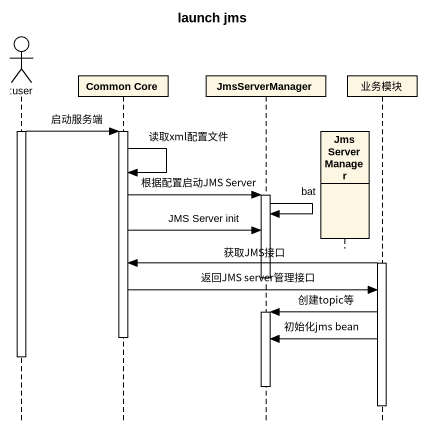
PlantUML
@startuml
title launch jms
hide footbox
actor ":user" as user
participant "Common Core" as Common_Core
participant JmsServerManager
participant "JmsServerManager" as JmsServerManager_2
participant 业务模块

activate user
user -> Common_Core : 启动服务端
activate Common_Core
Common_Core -> Common_Core : 读取xml配置文件
Common_Core -> JmsServerManager : 根据配置启动JMS Server
activate JmsServerManager
JmsServerManager -> JmsServerManager : bat
Common_Core -> JmsServerManager : JMS Server init
activate 业务模块
业务模块 -> Common_Core : 获取JMS接口
deactivate JmsServerManager
Common_Core -> 业务模块 : 返回JMS server管理接口
业务模块 -> JmsServerManager : 创建topic等
activate JmsServerManager
deactivate Common_Core
业务模块 -> JmsServerManager : 初始化jms bean
deactivate user
deactivate JmsServerManager
deactivate 业务模块
@enduml
